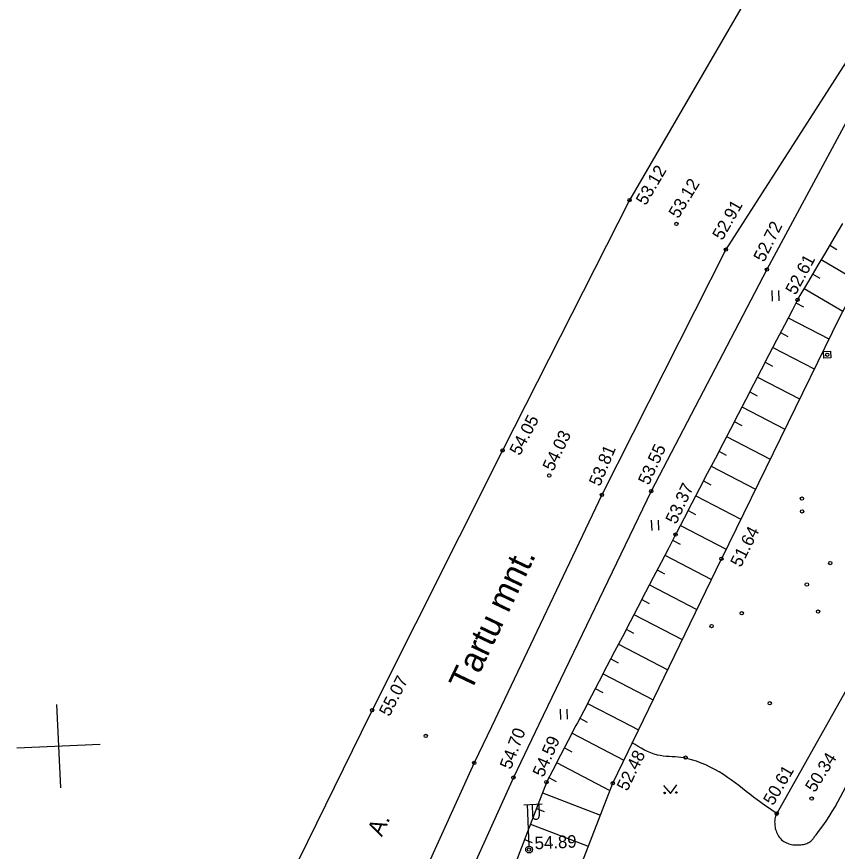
# Model space of a CAD drawing. Extents: x 641653 to 641999, y 6457621 to 6457927.
# Drawn here: x 641660.19 to 641709.24, y 6457719.31 to 6457769.24 of the extents above; entities that cross this region are included whole.
import ezdxf

# ---------------------------------------------------------------- set-up
doc = ezdxf.new("R2010")
doc.units = 0
for name, color, linetype in [('Level 12', 7, 'Continuous'), ('Level 28', 7, 'Continuous'), ('Level 30', 7, 'Continuous'), ('Level 31', 7, 'Continuous'), ('Level 41', 7, 'Continuous'), ('Level 42', 7, 'Continuous'), ('Level 43', 7, 'Continuous'), ('Level 54', 7, 'Continuous'), ('Level 58', 7, 'Continuous'), ('Level 59', 7, 'Continuous'), ('Level 61', 7, 'Continuous')]:
    doc.layers.add(name, color=color, linetype=linetype)

# ---------------------------------------------------------------- blocks, each defined once
blk = doc.blocks.new('KMURU_')
at = {"layer": 'Level 41'}
for p, q in [((-403, 505.28), (0, 0)), ((0, 0), (397, 505.28))]:
    blk.add_line(p, q, dxfattribs=at)
for centre, radius in [((-353, 55.28), 42.8), ((347, 55.28), 45.22)]:
    blk.add_circle(centre, radius, dxfattribs=at)
blk = doc.blocks.new('KHEIN_')
at = {"layer": 'Level 41'}
for p, q in [((0, 620.11), (0, 0)), ((405.61, 608.83), (405.61, 0))]:
    blk.add_line(p, q, dxfattribs=at)

msp = doc.modelspace()

# ---------------------------------------------------------------- linework, layer by layer
at = {"layer": 'Level 12'}
for p, q in [((641690.497, 6457722.103), (641691.596, 6457722.152)), ((641690.697, 6457722.112), (641690.808, 6457719.614)), ((641690.996, 6457722.125), (641691.028, 6457721.426)), ((641691.396, 6457722.143), (641691.427, 6457721.444)), ((641690.817, 6457719.415), (641690.817, 6457719.415))]:
    msp.add_line(p, q, dxfattribs=at)
msp.add_circle((641690.817, 6457719.415), 0.2, dxfattribs=at)
msp.add_arc((641691.227, 6457721.435), 0.2, 182.5034, 2.6248, dxfattribs=at)
at = {"layer": 'Level 28'}
msp.add_line((641708.641, 6457749.019), (641708.641, 6457749.019), dxfattribs=at)
msp.add_lwpolyline([(641708.424, 6457749.212), (641708.84, 6457749.231), (641708.858, 6457748.825), (641708.442, 6457748.807)], close=True, dxfattribs=at)
at = {"layer": 'Level 30'}
for p, q in [((641696.828, 6457758.271), (641696.828, 6457758.271)), ((641702.586, 6457755.308), (641702.586, 6457755.308)), ((641705.036, 6457754.107), (641705.036, 6457754.107)), ((641689.239, 6457743.294), (641689.239, 6457743.294)), ((641698.121, 6457740.866), (641698.121, 6457740.866)), ((641695.174, 6457740.636), (641695.174, 6457740.636)), ((641681.438, 6457727.752), (641681.438, 6457727.752)), ((641687.539, 6457724.601), (641687.539, 6457724.601)), ((641689.881, 6457723.723), (641689.881, 6457723.723))]:
    msp.add_line(p, q, dxfattribs=at)
for points in [[(641793.407, 6457880.069), (641779.34, 6457866.022), (641766.802, 6457853.588), (641747.422, 6457831.8), (641736.332, 6457818.012), (641726.07, 6457804.449), (641715.899, 6457789.782), (641705.557, 6457773.325), (641696.828, 6457758.271), (641689.239, 6457743.294), (641681.438, 6457727.752), (641680.783, 6457726.418)], [(641723.631, 6457767.771), (641718.626, 6457768.856), (641712.448, 6457770.734), (641702.586, 6457755.308), (641695.174, 6457740.636), (641688.571, 6457726.767)], [(641719.623, 6457768.64), (641711.176, 6457765.526), (641705.036, 6457754.107), (641698.121, 6457740.866), (641691.405, 6457726.894)], [(641688.571, 6457726.767), (641687.539, 6457724.601), (641679.629, 6457707.164)], [(641691.405, 6457726.894), (641689.881, 6457723.723), (641682.035, 6457706.335)], [(641680.783, 6457726.418), (641672.747, 6457710.042)]]:
    msp.add_lwpolyline(points, dxfattribs=at)
at = {"layer": 'Level 31'}
for p, q in [((641699.626, 6457756.846), (641699.626, 6457756.846)), ((641692.027, 6457741.793), (641692.027, 6457741.793)), ((641684.646, 6457726.215), (641684.646, 6457726.215)), ((641707.711, 6457722.471), (641707.711, 6457722.471))]:
    msp.add_line(p, q, dxfattribs=at)
for centre in [(641699.626, 6457756.846), (641692.027, 6457741.793), (641684.646, 6457726.215), (641707.711, 6457722.471)]:
    msp.add_circle(centre, 0.1, dxfattribs=at)
at = {"layer": 'Level 41'}
for p, q in [((641697.65, 6457727.173), (641702.32, 6457736.818)), ((641702.32, 6457736.818), (641702.32, 6457736.818)), ((641695.817, 6457723.389), (641697.65, 6457727.173)), ((641695.817, 6457723.389), (641695.817, 6457723.389))]:
    msp.add_line(p, q, dxfattribs=at)
msp.add_spline([(641705.624, 6457721.566), (641704.455, 6457722.39), (641702.688, 6457723.738), (641700.537, 6457724.788), (641699.899, 6457724.923), (641698.49, 6457725.071), (641696.966, 6457725.809)], degree=3, dxfattribs=at)
at = {"layer": 'Level 42'}
for p, q in [((641709.548, 6457756.862), (641709.04, 6457756)), ((641709.04, 6457756), (641708.533, 6457755.139)), ((641708.533, 6457755.139), (641708.026, 6457754.277)), ((641708.787, 6457755.569), (641709.218, 6457755.316)), ((641708.28, 6457754.708), (641710.511, 6457753.395)), ((641708.026, 6457754.277), (641707.519, 6457753.415)), ((641707.773, 6457753.846), (641708.204, 6457753.592)), ((641707.519, 6457753.415), (641707.012, 6457752.553)), ((641707.266, 6457752.984), (641709.573, 6457751.626)), ((641706.869, 6457752.309), (641706.869, 6457752.309)), ((641706.539, 6457751.673), (641706.078, 6457750.785)), ((641706.769, 6457752.117), (641707.213, 6457751.886)), ((641706.308, 6457751.229), (641708.745, 6457749.965)), ((641706.078, 6457750.785), (641705.618, 6457749.898)), ((641705.848, 6457750.342), (641706.292, 6457750.111)), ((641705.618, 6457749.898), (641705.157, 6457749.01)), ((641705.387, 6457749.454), (641707.867, 6457748.168)), ((641705.157, 6457749.01), (641704.697, 6457748.123)), ((641704.927, 6457748.566), (641705.371, 6457748.336)), ((641704.697, 6457748.123), (641704.236, 6457747.235)), ((641704.466, 6457747.679), (641706.989, 6457746.37)), ((641704.236, 6457747.235), (641703.776, 6457746.348)), ((641704.006, 6457746.791), (641704.45, 6457746.561)), ((641703.776, 6457746.348), (641703.315, 6457745.46)), ((641703.546, 6457745.904), (641706.11, 6457744.573)), ((641703.315, 6457745.46), (641702.855, 6457744.572)), ((641703.085, 6457745.016), (641703.529, 6457744.786)), ((641702.855, 6457744.572), (641702.394, 6457743.685)), ((641702.394, 6457743.685), (641701.934, 6457742.797)), ((641702.625, 6457744.129), (641705.232, 6457742.776)), ((641702.164, 6457743.241), (641702.608, 6457743.011)), ((641701.934, 6457742.797), (641701.473, 6457741.91)), ((641701.704, 6457742.354), (641704.353, 6457740.979)), ((641701.473, 6457741.91), (641701.013, 6457741.022)), ((641701.243, 6457741.466), (641701.687, 6457741.236)), ((641701.013, 6457741.022), (641700.552, 6457740.135)), ((641700.783, 6457740.579), (641703.475, 6457739.181)), ((641700.552, 6457740.135), (641700.092, 6457739.247)), ((641700.322, 6457739.691), (641700.766, 6457739.461)), ((641700.092, 6457739.247), (641699.631, 6457738.36)), ((641699.862, 6457738.803), (641702.597, 6457737.384)), ((641699.58, 6457738.261), (641699.58, 6457738.261)), ((641699.4, 6457737.916), (641699.844, 6457737.685)), ((641699.169, 6457737.473), (641698.707, 6457736.586)), ((641698.938, 6457737.03), (641701.72, 6457735.579)), ((641698.707, 6457736.586), (641698.245, 6457735.7)), ((641698.245, 6457735.7), (641697.782, 6457734.813)), ((641698.476, 6457736.143), (641698.919, 6457735.912)), ((641698.014, 6457735.256), (641700.848, 6457733.778)), ((641697.782, 6457734.813), (641697.32, 6457733.927)), ((641697.551, 6457734.37), (641697.995, 6457734.139)), ((641697.32, 6457733.927), (641696.858, 6457733.04)), ((641697.089, 6457733.483), (641699.976, 6457731.978)), ((641696.858, 6457733.04), (641696.395, 6457732.153)), ((641696.627, 6457732.597), (641697.07, 6457732.365)), ((641696.395, 6457732.153), (641695.933, 6457731.267)), ((641696.164, 6457731.71), (641699.104, 6457730.177)), ((641695.933, 6457731.267), (641695.471, 6457730.38)), ((641695.702, 6457730.823), (641696.145, 6457730.592)), ((641695.471, 6457730.38), (641695.009, 6457729.493)), ((641695.24, 6457729.937), (641698.232, 6457728.376)), ((641695.009, 6457729.493), (641694.546, 6457728.607)), ((641694.777, 6457729.05), (641695.221, 6457728.819)), ((641694.546, 6457728.607), (641694.084, 6457727.72)), ((641694.084, 6457727.72), (641693.707, 6457726.997)), ((641694.315, 6457728.164), (641696.328, 6457727.114)), ((641693.853, 6457727.277), (641694.296, 6457727.046)), ((641693.622, 6457726.834), (641693.159, 6457725.947)), ((641693.707, 6457726.997), (641693.622, 6457726.834)), ((641696.328, 6457727.114), (641697.36, 6457726.576)), ((641693.391, 6457726.39), (641696.488, 6457724.775)), ((641693.159, 6457725.947), (641692.697, 6457725.06)), ((641692.928, 6457725.504), (641693.372, 6457725.273)), ((641692.697, 6457725.06), (641692.235, 6457724.174)), ((641692.466, 6457724.617), (641695.65, 6457722.957)), ((641692.004, 6457723.731), (641692.447, 6457723.499)), ((641691.792, 6457723.278), (641691.434, 6457722.345)), ((641691.86, 6457723.456), (641691.86, 6457723.456)), ((641691.613, 6457722.812), (641695.08, 6457721.482)), ((641691.434, 6457722.345), (641691.076, 6457721.411)), ((641691.255, 6457721.878), (641691.722, 6457721.699)), ((641691.076, 6457721.411), (641690.718, 6457720.478)), ((641690.897, 6457720.944), (641694.36, 6457719.616)), ((641690.718, 6457720.478), (641690.36, 6457719.544)), ((641690.539, 6457720.011), (641691.006, 6457719.832)), ((641690.36, 6457719.544), (641690.002, 6457718.61))]:
    msp.add_line(p, q, dxfattribs=at)
for points in [[(641728.407, 6457761.824), (641721.026, 6457764.834), (641717.244, 6457764.689), (641714.036, 6457760.039), (641709.368, 6457751.239), (641702.32, 6457736.818)], [(641707.012, 6457752.553), (641706.869, 6457752.309), (641706.539, 6457751.673)], [(641699.631, 6457738.36), (641699.58, 6457738.261), (641699.169, 6457737.473)], [(641692.235, 6457724.174), (641691.86, 6457723.456), (641691.792, 6457723.278)], [(641690.785, 6457710.363), (641695.817, 6457723.389)]]:
    msp.add_lwpolyline(points, dxfattribs=at)
at = {"layer": 'Level 43'}
msp.add_line((641705.624, 6457721.566), (641705.624, 6457721.566), dxfattribs=at)
for points in [[(641726.884, 6457759.464), (641709.056, 6457727.684)], [(641709.056, 6457727.684), (641705.624, 6457721.566)]]:
    msp.add_lwpolyline(points, dxfattribs=at)
msp.add_spline([(641705.624, 6457721.566), (641705.531, 6457721.34), (641705.5, 6457720.989), (641705.537, 6457720.688), (641705.643, 6457720.389), (641705.844, 6457720.072), (641706.133, 6457719.851), (641706.418, 6457719.748), (641706.747, 6457719.692), (641706.979, 6457719.703), (641707.304, 6457719.741), (641707.532, 6457719.844), (641707.758, 6457720.017), (641707.889, 6457720.193), (641707.978, 6457720.307), (641710.614, 6457725.016)], degree=3, dxfattribs=at)
at = {"layer": 'Level 54'}
for centre in [(641699.626, 6457756.846), (641708.641, 6457749.019), (641692.027, 6457741.793), (641707.132, 6457740.411), (641707.135, 6457739.648), (641708.822, 6457736.555), (641707.422, 6457735.273), (641708.091, 6457733.651), (641703.531, 6457733.555), (641701.725, 6457732.786), (641705.204, 6457728.169), (641684.646, 6457726.215), (641700.171, 6457724.921), (641707.711, 6457722.471), (641690.817, 6457719.415)]:
    msp.add_circle(centre, 0.1, dxfattribs=at)
at = {"layer": 'Level 59'}
for centre in [(641696.828, 6457758.271), (641702.586, 6457755.308), (641705.036, 6457754.107), (641706.869, 6457752.309), (641689.239, 6457743.294), (641695.174, 6457740.636), (641698.121, 6457740.866), (641699.58, 6457738.261), (641702.32, 6457736.818), (641681.438, 6457727.752), (641687.539, 6457724.601), (641689.881, 6457723.723), (641691.86, 6457723.456), (641695.817, 6457723.389), (641705.624, 6457721.566)]:
    msp.add_circle(centre, 0.1, dxfattribs=at)
at = {"layer": 'Level 61'}
for p, q in [((641662.576, 6457728.105), (641662.688, 6457725.608)), ((641662.576, 6457728.105), (641662.688, 6457725.608)), ((641662.576, 6457728.105), (641662.688, 6457725.608)), ((641662.576, 6457728.105), (641662.688, 6457725.608)), ((641660.191, 6457725.496), (641665.185, 6457725.719)), ((641660.191, 6457725.496), (641665.185, 6457725.719)), ((641660.191, 6457725.496), (641665.185, 6457725.719)), ((641660.191, 6457725.496), (641665.185, 6457725.719)), ((641660.191, 6457725.496), (641665.185, 6457725.719)), ((641660.191, 6457725.496), (641665.185, 6457725.719)), ((641660.191, 6457725.496), (641665.185, 6457725.719)), ((641660.191, 6457725.496), (641665.185, 6457725.719)), ((641662.688, 6457725.608), (641662.8, 6457723.11)), ((641662.688, 6457725.608), (641662.8, 6457723.11)), ((641662.688, 6457725.608), (641662.8, 6457723.11)), ((641662.688, 6457725.608), (641662.8, 6457723.11))]:
    msp.add_line(p, q, dxfattribs=at)

# ---------------------------------------------------------------- block references
at = {"layer": 'Level 41', "xscale": 0.0009998950477206612, "yscale": 0.0009998950477206618, "rotation": 2.5641054904371217}
for name, p in [('KHEIN_', (641705.353, 6457752.231)), ('KHEIN_', (641698.151, 6457738.504)), ('KHEIN_', (641692.696, 6457727.191)), ('KMURU_', (641699.278, 6457722.763))]:
    msp.add_blockref(name, p, dxfattribs=at)

# ---------------------------------------------------------------- texts
at = {"layer": 'Level 31'}
for s, rotation, p in [('53.12', 58.7104, (641699.744, 6457757.119)), ('54.03', 64.0806, (641692.256, 6457741.999)), ('50.34', 57.8292, (641707.9, 6457722.788))]:
    msp.add_text(s, height=0.7499, rotation=rotation, dxfattribs=at).set_placement(p)
at = {"layer": 'Level 58'}
for s, height, rotation, p in [('Tartu mnt.', 1.4998, 64.5404, (641687.325, 6457728.787)), ('A.', 0.9999, 65.5988, (641682.015, 6457720.144))]:
    msp.add_text(s, height=height, rotation=rotation, dxfattribs=at).set_placement(p)
at = {"layer": 'Level 59'}
for s, rotation, p in [('53.12', 59.5539, (641697.792, 6457757.902)), ('52.91', 60.3818, (641702.375, 6457755.814)), ('52.72', 63.4008, (641704.86, 6457754.51)), ('52.61', 61.4898, (641706.752, 6457752.544)), ('54.05', 62.4225, (641690.269, 6457742.938)), ('53.55', 65.2646, (641697.973, 6457741.173)), ('53.81', 67.2979, (641695.052, 6457741.098)), ('53.37', 64.8331, (641699.611, 6457738.835)), ('51.64', 63.0508, (641703.471, 6457736.257)), ('55.07', 62.9178, (641682.473, 6457727.331)), ('54.70', 69.1463, (641689.734, 6457724.168)), ('54.59', 66.3644, (641691.676, 6457723.7)), ('52.48', 63.9937, (641696.69, 6457722.869)), ('50.61', 59.507, (641705.409, 6457722.007)), ('54.89', 2.5641, (641691.167, 6457719.43))]:
    msp.add_text(s, height=0.7499, rotation=rotation, dxfattribs=at).set_placement(p)

doc.saveas('drawing.dxf')
